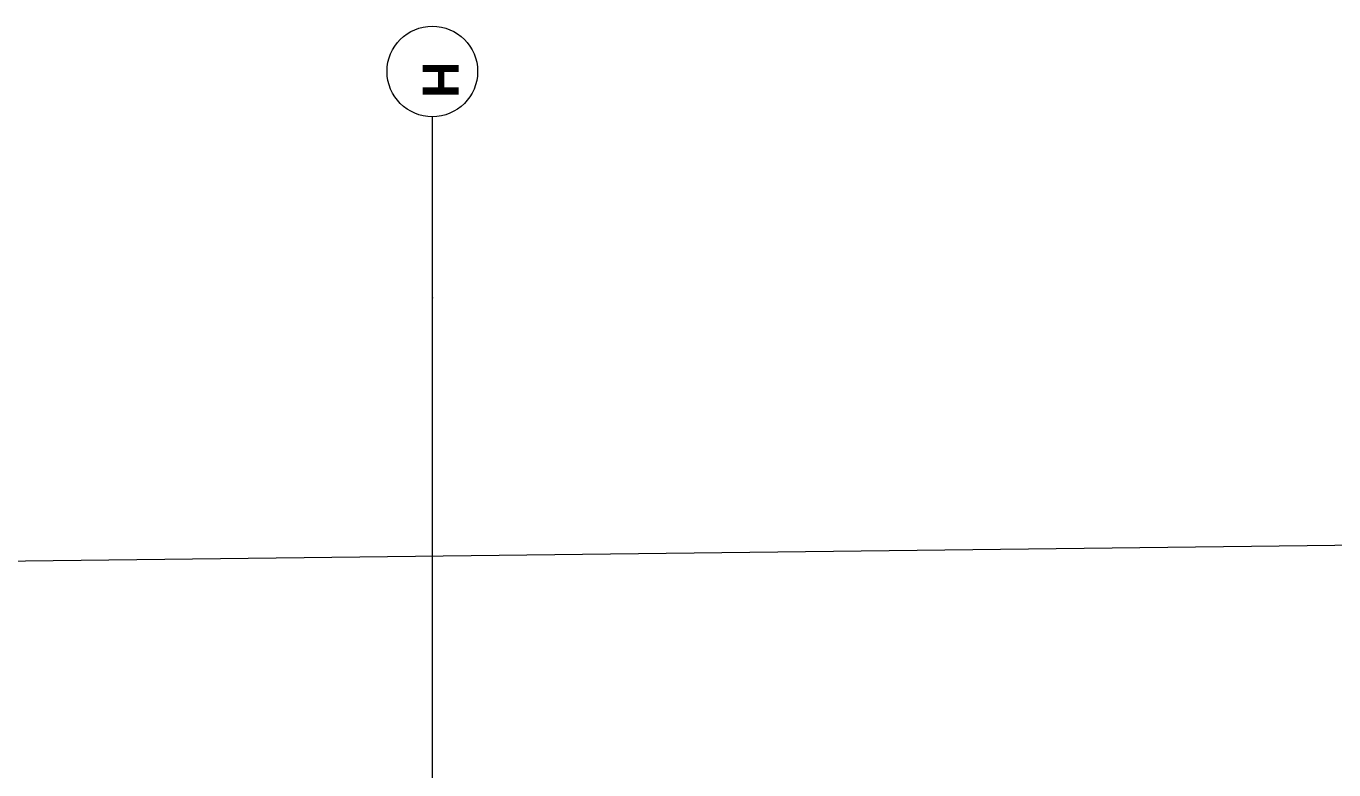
# Model space of a CAD drawing. Header units: metres. Extents: x -16782 to 57285, y -22997 to 18599.
# Drawn here: x 19291 to 26511, y 14481 to 18586 of the extents above; entities that cross this region are included whole.
import ezdxf
from ezdxf.enums import TextEntityAlignment as Align

# ---------------------------------------------------------------- set-up
doc = ezdxf.new("R2010")
doc.units = ezdxf.units.M
doc.header["$MEASUREMENT"] = 0
doc.layers.add('11__100 Achsraster', color=7, linetype='Continuous')
doc.styles.add('ERSTELLTER_STIL_4', font='arialbd.ttf')
doc.linetypes.add('Grenze Bezirk', pattern='A,0,[2,22HAUS116_408 STG1 _ 1.Stock_IndexB_2026-08-161.Shx,S=0.001587,R=0,X=0,Y=0],-0.25,0', length=0.25)

# ---------------------------------------------------------------- blocks, each defined once
blk = doc.blocks.new('Standard-Rastermarker_9')
at = {"layer": '11__100 Achsraster', "color": 8, "linetype": 'Grenze Bezirk', "lineweight": 5}
for p, q in [((1, 0), (34.397, 0)), ((34.397, 0), (35.397, 0))]:
    blk.add_line(p, q, dxfattribs=at)
at = {"layer": '11__100 Achsraster', "color": 8, "linetype": 'Continuous', "lineweight": 5}
blk.add_circle((35.647, 0), 0.25, dxfattribs=at)
at = {"layer": '11__100 Achsraster', "color": 8, "linetype": 'Grenze Bezirk', "lineweight": 5}
blk.add_point((34.397, 0), dxfattribs=at)
blk.add_point((34.397, 0), dxfattribs=at)
at = {"layer": '11__100 Achsraster', "color": 8, "lineweight": 5, "style": 'ERSTELLTER_STIL_4'}
for tag, p in [('AC_MarkerText_1_0', (-0.25, -0.1914)), ('AC_MarkerText_1_1', (35.647, -0.1914))]:
    blk.add_attdef(tag, text='', height=0.2, rotation=180, dxfattribs=at).set_placement(p, align=Align.TOP_CENTER)
blk = doc.blocks.new('Standard-Rastermarker_29')
at = {"layer": '11__100 Achsraster', "color": 8, "linetype": 'Grenze Bezirk', "lineweight": 5}
blk.add_line((1.0409, 0), (32.1055, 0), dxfattribs=at)
at = {"layer": '11__100 Achsraster', "color": 8, "lineweight": 5, "style": 'ERSTELLTER_STIL_4'}
blk.add_attdef('AC_MarkerText_1', text='', height=0.2, rotation=269.31829, dxfattribs=at).set_placement((33.542, -0.0474), align=Align.TOP_CENTER)

msp = doc.modelspace()

# ---------------------------------------------------------------- block references
at = {"layer": '11__100 Achsraster', "color": 7, "linetype": 'Continuous', "lineweight": 18}
ref = msp.add_blockref('Standard-Rastermarker_9', (21533.613, -17311.325), dxfattribs=dict(at, xscale=1000, yscale=1000, zscale=1000, rotation=90))
ref.add_attrib('AC_MarkerText_1_1', 'H', dxfattribs={"color": 8, "lineweight": 5, "height": 200, "rotation": 270, "style": 'ERSTELLTER_STIL_4'}).set_placement((21679.327, 18290.005), align=Align.TOP_CENTER)
at = {"layer": '11__100 Achsraster', "color": 7, "linetype": 'Continuous', "lineweight": 18, "xscale": 999.9999999999995, "yscale": 999.9999999999995, "zscale": 999.9999999999995, "rotation": 0.6817132025268201}
msp.add_blockref('Standard-Rastermarker_29', (3431.652, 15446.312), dxfattribs=at)

doc.saveas('drawing.dxf')
